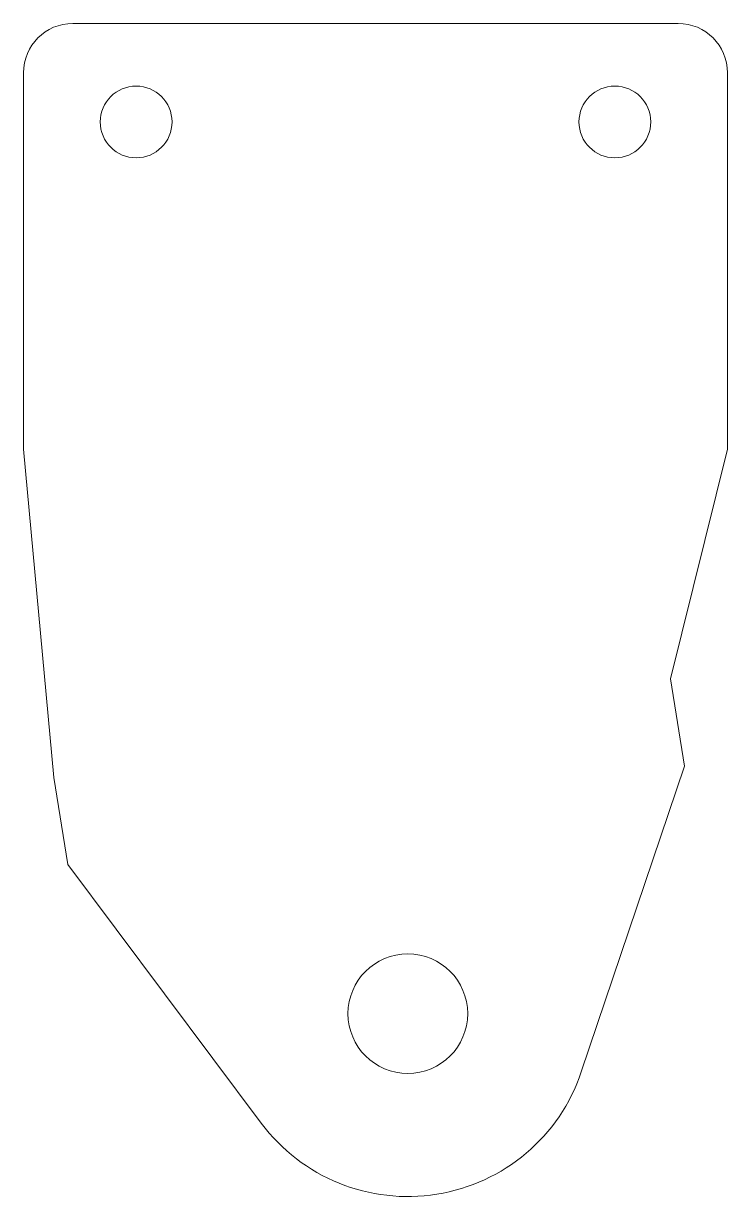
# Model space of a CAD drawing. Header units: millimetres. Extents: x 0 to 50, y -59.4 to 24.
import ezdxf

# ---------------------------------------------------------------- set-up
doc = ezdxf.new("R2010")
doc.units = ezdxf.units.MM
doc.layers.add('1', color=7, linetype='Continuous', true_color=0xffffff)

msp = doc.modelspace()

# ---------------------------------------------------------------- linework, layer by layer
at = {"layer": '1', "color": 163, "linetype": 'Continuous', "lineweight": 18}
for p, q in [((3.5, 24), (46.5, 24)), ((0, -6.267477), (0, 20.5)), ((50, 20.5), (50, -6.267477)), ((0, -6.267477), (2.160587, -29.59162)), ((45.944857, -22.591177), (50, -6.267477)), ((46.934365, -28.78005), (45.944857, -22.591177)), ((46.934365, -28.78005), (39.617913, -50.525854)), ((3.150094, -35.780493), (2.160587, -29.59162)), ((16.88213, -54.160962), (3.150094, -35.780493))]:
    msp.add_line(p, q, dxfattribs=at)
at = {"layer": '1', "color": 150, "linetype": 'Continuous', "lineweight": 18}
for centre, radius in [((8, 17), 2.55), ((42, 17), 2.55), ((27.296612, -46.38031), 4.25)]:
    msp.add_circle(centre, radius, dxfattribs=at)
at = {"layer": '1', "color": 163, "linetype": 'Continuous', "lineweight": 18}
for centre, radius, start, end in [((3.5, 20.5), 3.5, 90, 180), ((46.5, 20.5), 3.5, 0, 90), ((27.296612, -46.38031), 13, 216.763383, 341.404308)]:
    msp.add_arc(centre, radius, start, end, dxfattribs=at)

doc.saveas('drawing.dxf')
